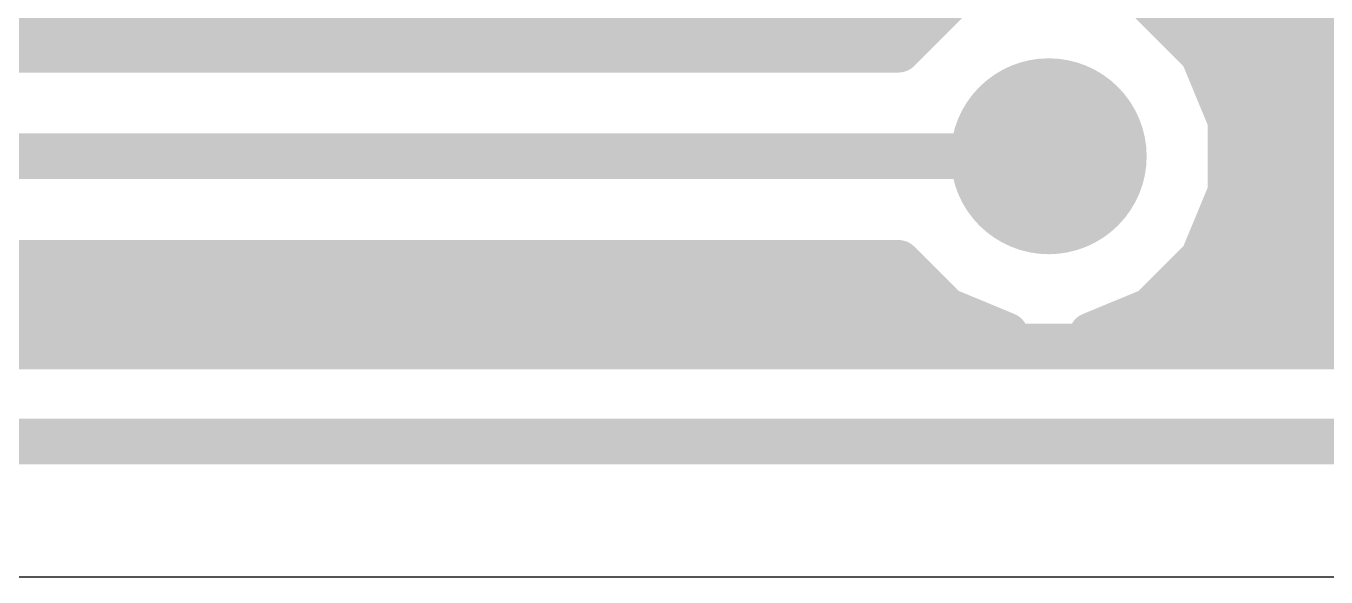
# Model space of a CAD drawing. Extents: x 0 to 68, y -7.3 to 12.7.
# Drawn here: x 42.83 to 51.51, y -7.25 to -3.58 of the extents above; entities that cross this region are included whole.
import ezdxf

# ---------------------------------------------------------------- set-up
doc = ezdxf.new("R2010")
doc.units = 0
for name, color, linetype in [('16', 175, 'CONTINUOUS'), ('17', 82, 'CONTINUOUS'), ('20', 7, 'CONTINUOUS')]:
    doc.layers.add(name, color=color, linetype=linetype)

# ---------------------------------------------------------------- blocks, each defined once
blk = doc.blocks.new('ROUNDP')
at = {"const_width": 0.5}
blk.add_lwpolyline([(0, -0.25, 1), (0, 0.25, 1), (0, -0.25)], format="xyb", dxfattribs=at)

msp = doc.modelspace()

# ---------------------------------------------------------------- linework, layer by layer
at = {"layer": '16', "const_width": 0.3048}
for points in [[(49.657, -2.921), (51.054, -3.556)], [(51.054, -3.556), (50.673, -2.921)], [(51.054, -3.175), (52.324, -5.715)], [(48.97, -3.4168), (48.653, -3.7338)], [(50.6852, -3.758), (50.344, -3.4168)], [(14.9504, -3.6576), (48.7292, -3.6576)], [(50.5848, -3.6576), (53.0098, -3.6576)], [(48.653, -3.7338), (15.0266, -3.7338)], [(50.8698, -4.2038), (50.6852, -3.758)], [(50.7698, -3.9624), (53.0098, -3.9624)], [(50.8698, -4.6862), (50.8698, -4.2038)], [(50.8698, -4.2672), (53.0098, -4.2672)], [(49.657, -4.445), (14.732, -4.445)], [(50.8698, -4.572), (53.0098, -4.572)], [(50.6852, -5.132), (50.8698, -4.6862)], [(50.7909, -4.8768), (53.0098, -4.8768)], [(12.0706, -5.1816), (48.6784, -5.1816)], [(14.8735, -5.1562), (48.653, -5.1562)], [(48.653, -5.1562), (48.97, -5.4732)], [(50.344, -5.4732), (50.6852, -5.132)], [(50.6356, -5.1816), (52.8676, -5.1816)], [(11.7658, -5.4864), (49.002, -5.4864)], [(48.97, -5.4732), (49.3699, -5.6388)], [(49.9441, -5.6388), (50.344, -5.4732)], [(50.312, -5.4864), (52.5628, -5.4864)], [(49.3699, -5.6388), (8.5496, -5.6388)], [(52.4104, -5.6388), (49.9441, -5.6388)], [(52.324, -5.715), (10.795, -5.715)], [(8.255, -6.35), (52.705, -6.35)]]:
    msp.add_lwpolyline(points, dxfattribs=at)
at = {"layer": '16', "const_width": 0.1524}
for points in [[(50.9887, -3.5952, 1), (51.1193, -3.5168)], [(51.0225, -3.6254, 1), (51.0855, -3.4866)], [(48.7292, -3.7338, 1), (48.7292, -3.5814)], [(50.5848, -3.5814, 1), (50.5848, -3.7338)], [(48.5992, -3.6799, 1), (48.7069, -3.7877)], [(48.653, -3.81, 1), (48.653, -3.6576)], [(50.7556, -3.7288, 1), (50.6148, -3.7872)], [(50.6313, -3.8119, 1), (50.739, -3.7041)], [(50.7698, -3.8862, 1), (50.7698, -4.0386)], [(50.946, -4.2038, 1), (50.7936, -4.2038)], [(50.8698, -4.191, 1), (50.8698, -4.3434)], [(50.7994, -4.2329, 1), (50.9402, -4.1746)], [(49.657, -4.5212, 1), (49.657, -4.3688)], [(50.8698, -4.4958, 1), (50.8698, -4.6482)], [(50.9402, -4.7154, 1), (50.7994, -4.6571)], [(50.7936, -4.6862, 1), (50.946, -4.6862)], [(50.7909, -4.8006, 1), (50.7909, -4.953)], [(48.7069, -5.1023, 1), (48.5992, -5.2101)], [(48.653, -5.2324, 1), (48.653, -5.08)], [(48.6784, -5.2578, 1), (48.6784, -5.1054)], [(50.6356, -5.1054, 1), (50.6356, -5.2578)], [(50.6148, -5.1028, 1), (50.7556, -5.1612)], [(50.739, -5.1859, 1), (50.6313, -5.0781)], [(48.9992, -5.4028, 1), (48.9408, -5.5436)], [(48.9161, -5.527, 1), (49.0239, -5.4193)], [(49.002, -5.5626, 1), (49.002, -5.4102)], [(50.312, -5.4102, 1), (50.312, -5.5626)], [(50.2901, -5.4193, 1), (50.3979, -5.527)], [(50.3732, -5.5436, 1), (50.3148, -5.4028)], [(49.3407, -5.7092, 1), (49.3991, -5.5684)], [(49.3699, -5.715, 1), (49.3699, -5.5626)], [(49.9441, -5.5626, 1), (49.9441, -5.715)], [(49.9149, -5.5684, 1), (49.9733, -5.7092)]]:
    msp.add_lwpolyline(points, format="xyb", dxfattribs=at)
at = {"layer": '20'}
msp.add_line((68, -7.254), (0, -7.254), dxfattribs=at)

# ---------------------------------------------------------------- block references
at = {"layer": '17', "xscale": 1.308, "yscale": 1.308, "rotation": 90}
msp.add_blockref('ROUNDP', (49.657, -4.445), dxfattribs=at)
msp.add_blockref('ROUNDP', (49.657, -4.445), dxfattribs=at)

doc.saveas('drawing.dxf')
